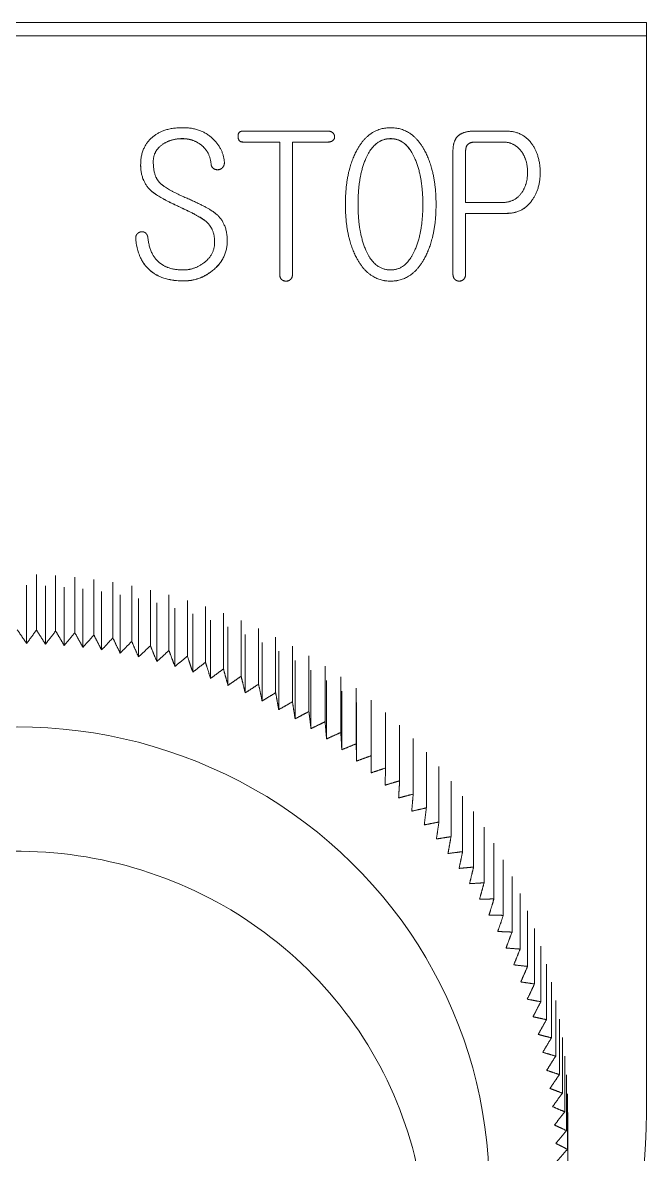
# Model space of a CAD drawing. Header units: millimetres. Extents: x 4969 to 37601, y -771 to 6478.
# Drawn here: x 28382.16 to 28401.99, y 1247.66 to 1283.65 of the extents above; entities that cross this region are included whole.
import ezdxf

# ---------------------------------------------------------------- set-up
doc = ezdxf.new("R2010")
doc.units = ezdxf.units.MM
doc.header["$LTSCALE"] = 7
doc.header["$MEASUREMENT"] = 0
doc.layers.add('REMOTE BOX ASSY(OP)$0$가시적인 것(ISO)', color=3, linetype='CONTINUOUS', lineweight=5)

msp = doc.modelspace()

# ---------------------------------------------------------------- linework, layer by layer
at = {"layer": 'REMOTE BOX ASSY(OP)$0$가시적인 것(ISO)'}
for p, q in [((28361.992, 1283.645, -0.01), (28401.992, 1283.645, -0.01)), ((28401.992, 1283.23, -0.01), (28401.992, 1283.645, -0.01)), ((28361.992, 1283.23, -0.01), (28401.992, 1283.23, -0.01)), ((28401.992, 1283.23, -0.01), (28401.992, 1248.994, -0.01)), ((28387.217, 1280.304, -0.01), (28387.295, 1280.304, -0.01)), ((28389.167, 1280.196, -0.01), (28391.874, 1280.196, -0.01)), ((28396.518, 1280.196, -0.01), (28397.547, 1280.196, -0.01)), ((28386.602, 1279.766, -0.01), (28386.602, 1279.768, -0.01)), ((28387.852, 1279.747, -0.01), (28387.852, 1279.749, -0.01)), ((28390.339, 1279.85, -0.01), (28389.167, 1279.85, -0.01)), ((28390.339, 1279.848, -0.01), (28389.167, 1279.848, -0.01)), ((28390.339, 1279.848, -0.01), (28390.339, 1279.85, -0.01)), ((28390.339, 1275.623, -0.01), (28390.339, 1279.848, -0.01)), ((28390.74, 1279.848, -0.01), (28390.74, 1279.85, -0.01)), ((28391.874, 1279.85, -0.01), (28390.74, 1279.85, -0.01)), ((28390.74, 1279.848, -0.01), (28390.74, 1275.623, -0.01)), ((28391.874, 1279.848, -0.01), (28390.74, 1279.848, -0.01)), ((28395.844, 1275.648, -0.01), (28395.844, 1279.576, -0.01)), ((28396.246, 1279.563, -0.01), (28396.246, 1279.565, -0.01)), ((28396.246, 1279.563, -0.01), (28396.246, 1277.929, -0.01)), ((28397.431, 1279.85, -0.01), (28396.569, 1279.85, -0.01)), ((28397.431, 1279.848, -0.01), (28396.569, 1279.848, -0.01)), ((28386.317, 1279.234, -0.01), (28386.317, 1279.236, -0.01)), ((28388.234, 1279.005, -0.01), (28388.234, 1279.008, -0.01)), ((28388.383, 1278.967, -0.01), (28388.383, 1278.97, -0.01)), ((28398.215, 1278.885, -0.01), (28398.215, 1278.887, -0.01)), ((28387.146, 1277.789, -0.01), (28387.146, 1277.791, -0.01)), ((28387.211, 1277.76, -0.01), (28387.146, 1277.791, -0.01)), ((28387.211, 1277.757, -0.01), (28387.146, 1277.789, -0.01)), ((28387.211, 1277.757, -0.01), (28387.211, 1277.76, -0.01)), ((28392.826, 1277.865, -0.01), (28392.826, 1277.867, -0.01)), ((28394.886, 1277.865, -0.01), (28394.886, 1277.867, -0.01)), ((28396.246, 1277.929, -0.01), (28397.431, 1277.929, -0.01)), ((28396.246, 1277.58, -0.01), (28396.246, 1277.582, -0.01)), ((28397.547, 1277.582, -0.01), (28396.246, 1277.582, -0.01)), ((28396.246, 1277.58, -0.01), (28396.246, 1275.648, -0.01)), ((28397.547, 1277.58, -0.01), (28396.246, 1277.58, -0.01)), ((28385.76, 1276.763, -0.01), (28385.76, 1276.765, -0.01)), ((28388.266, 1276.668, -0.01), (28388.266, 1276.67, -0.01)), ((28390.397, 1275.477, -0.01), (28390.397, 1275.479, -0.01)), ((28395.902, 1275.483, -0.01), (28395.902, 1275.485, -0.01)), ((28382.602, 1264.334, -0.01), (28382.602, 1266.102, -0.01)), ((28383.212, 1266.07, -0.01), (28383.212, 1264.303, -0.01)), ((28383.821, 1266.018, -0.01), (28383.821, 1264.251, -0.01)), ((28384.427, 1265.945, -0.01), (28384.427, 1264.178, -0.01)), ((28385.031, 1265.852, -0.01), (28385.031, 1264.085, -0.01)), ((28382.291, 1263.905, -0.01), (28382.291, 1265.763, -0.01)), ((28382.889, 1265.743, -0.01), (28382.889, 1263.884, -0.01)), ((28383.486, 1265.702, -0.01), (28383.486, 1263.843, -0.01)), ((28384.081, 1265.641, -0.01), (28384.081, 1263.782, -0.01)), ((28384.674, 1265.559, -0.01), (28384.674, 1263.701, -0.01)), ((28385.63, 1265.738, -0.01), (28385.63, 1263.971, -0.01)), ((28386.225, 1265.604, -0.01), (28386.225, 1263.836, -0.01)), ((28385.263, 1265.458, -0.01), (28385.263, 1263.599, -0.01)), ((28385.849, 1265.336, -0.01), (28385.849, 1263.477, -0.01)), ((28386.429, 1265.194, -0.01), (28386.429, 1263.336, -0.01)), ((28386.815, 1265.449, -0.01), (28386.815, 1263.682, -0.01)), ((28387.4, 1265.274, -0.01), (28387.4, 1263.507, -0.01)), ((28387.005, 1265.033, -0.01), (28387.005, 1263.174, -0.01)), ((28387.574, 1264.852, -0.01), (28387.574, 1262.994, -0.01)), ((28387.977, 1265.08, -0.01), (28387.977, 1263.313, -0.01)), ((28388.547, 1264.866, -0.01), (28388.547, 1263.098, -0.01)), ((28388.136, 1264.652, -0.01), (28388.136, 1262.793, -0.01)), ((28388.691, 1264.433, -0.01), (28388.691, 1262.574, -0.01)), ((28389.11, 1264.632, -0.01), (28389.11, 1262.865, -0.01)), ((28389.238, 1264.194, -0.01), (28389.238, 1262.336, -0.01)), ((28389.663, 1264.38, -0.01), (28389.663, 1262.612, -0.01)), ((28390.207, 1264.108, -0.01), (28390.207, 1262.341, -0.01)), ((28389.776, 1263.938, -0.01), (28389.776, 1262.079, -0.01)), ((28390.742, 1263.819, -0.01), (28390.742, 1262.052, -0.01)), ((28390.304, 1263.663, -0.01), (28390.304, 1261.805, -0.01)), ((28390.823, 1263.37, -0.01), (28390.823, 1261.512, -0.01)), ((28391.265, 1263.511, -0.01), (28391.265, 1261.744, -0.01)), ((28391.33, 1263.06, -0.01), (28391.33, 1261.202, -0.01)), ((28391.778, 1263.186, -0.01), (28391.778, 1261.418, -0.01)), ((28391.826, 1262.733, -0.01), (28391.826, 1260.874, -0.01)), ((28392.278, 1262.843, -0.01), (28392.278, 1261.076, -0.01)), ((28392.31, 1262.389, -0.01), (28392.31, 1260.53, -0.01)), ((28392.766, 1262.483, -0.01), (28392.766, 1260.716, -0.01)), ((28392.782, 1262.028, -0.01), (28392.782, 1260.17, -0.01)), ((28393.241, 1262.107, -0.01), (28393.241, 1260.34, -0.01)), ((28393.702, 1261.715, -0.01), (28393.702, 1259.948, -0.01)), ((28394.148, 1261.308, -0.01), (28394.148, 1259.541, -0.01)), ((28394.58, 1260.885, -0.01), (28394.58, 1259.118, -0.01)), ((28394.997, 1260.448, -0.01), (28394.997, 1258.681, -0.01)), ((28395.398, 1259.997, -0.01), (28395.398, 1258.23, -0.01)), ((28395.782, 1259.533, -0.01), (28395.782, 1257.766, -0.01)), ((28396.15, 1259.056, -0.01), (28396.15, 1257.289, -0.01)), ((28396.5, 1258.567, -0.01), (28396.5, 1256.799, -0.01)), ((28396.833, 1258.065, -0.01), (28396.833, 1256.298, -0.01)), ((28397.147, 1257.553, -0.01), (28397.147, 1255.786, -0.01)), ((28397.443, 1257.031, -0.01), (28397.443, 1255.263, -0.01)), ((28397.721, 1256.498, -0.01), (28397.721, 1254.731, -0.01)), ((28397.979, 1255.957, -0.01), (28397.979, 1254.19, -0.01)), ((28398.217, 1255.407, -0.01), (28398.217, 1253.64, -0.01)), ((28398.436, 1254.849, -0.01), (28398.436, 1253.082, -0.01)), ((28398.635, 1254.284, -0.01), (28398.635, 1252.517, -0.01)), ((28398.814, 1253.713, -0.01), (28398.814, 1251.945, -0.01)), ((28398.972, 1253.136, -0.01), (28398.972, 1251.368, -0.01)), ((28399.109, 1252.553, -0.01), (28399.109, 1250.786, -0.01)), ((28399.226, 1251.967, -0.01), (28399.226, 1250.2, -0.01)), ((28399.321, 1251.377, -0.01), (28399.321, 1249.61, -0.01)), ((28399.396, 1250.784, -0.01), (28399.396, 1249.017, -0.01)), ((28399.449, 1250.189, -0.01), (28399.449, 1248.421, -0.01)), ((28399.481, 1249.592, -0.01), (28399.481, 1247.825, -0.01)), ((28399.492, 1248.994, -0.01), (28399.492, 1247.227, -0.01))]:
    msp.add_line(p, q, dxfattribs=at)
for centre, major_axis, start_param, end_param in [((28381.992, 1246.583, -0.01), (15, 0), 0, 3.141593), ((28381.992, 1248.994, -0.01), (20, 0), 3.141593, 6.283185)]:
    msp.add_ellipse(centre, major_axis=major_axis, ratio=0.978148, start_param=start_param, end_param=end_param, dxfattribs=at)
for points in [[(28386.291, 1280.006, -0.01), (28386.647, 1280.304, -0.01), (28387.217, 1280.304, -0.01)], [(28387.295, 1280.304, -0.01), (28387.845, 1280.304, -0.01), (28388.215, 1279.949, -0.01)], [(28392.774, 1279.563, -0.01), (28393.163, 1280.304, -0.01), (28393.862, 1280.304, -0.01)], [(28393.862, 1280.304, -0.01), (28394.562, 1280.304, -0.01), (28394.95, 1279.563, -0.01)], [(28385.915, 1279.12, -0.01), (28385.915, 1279.69, -0.01), (28386.291, 1280.006, -0.01)], [(28387.237, 1279.958, -0.01), (28386.874, 1279.958, -0.01), (28386.602, 1279.768, -0.01)], [(28387.237, 1279.956, -0.01), (28386.874, 1279.956, -0.01), (28386.602, 1279.766, -0.01)], [(28387.852, 1279.749, -0.01), (28387.593, 1279.958, -0.01), (28387.237, 1279.958, -0.01)], [(28387.852, 1279.747, -0.01), (28387.593, 1279.956, -0.01), (28387.237, 1279.956, -0.01)], [(28388.215, 1279.949, -0.01), (28388.538, 1279.639, -0.01), (28388.577, 1279.221, -0.01)], [(28389.011, 1280.025, -0.01), (28389.005, 1280.196, -0.01), (28389.167, 1280.196, -0.01)], [(28389.011, 1280.028, -0.01), (28389.011, 1280.034, -0.01), (28389.011, 1280.039, -0.01)], [(28389.167, 1279.85, -0.01), (28389.018, 1279.85, -0.01), (28389.011, 1280.028, -0.01)], [(28389.167, 1279.848, -0.01), (28389.018, 1279.848, -0.01), (28389.011, 1280.025, -0.01)], [(28391.874, 1280.196, -0.01), (28391.958, 1280.196, -0.01), (28392.023, 1280.146, -0.01)], [(28392.036, 1279.907, -0.01), (28391.977, 1279.85, -0.01), (28391.874, 1279.85, -0.01)], [(28392.036, 1279.905, -0.01), (28391.977, 1279.848, -0.01), (28391.874, 1279.848, -0.01)], [(28392.023, 1280.146, -0.01), (28392.075, 1280.095, -0.01), (28392.081, 1280.025, -0.01)], [(28392.081, 1280.025, -0.01), (28392.088, 1279.956, -0.01), (28392.036, 1279.905, -0.01)], [(28392.082, 1280.011, -0.01), (28392.081, 1279.952, -0.01), (28392.036, 1279.907, -0.01)], [(28393.862, 1279.958, -0.01), (28393.351, 1279.958, -0.01), (28393.072, 1279.324, -0.01)], [(28393.862, 1279.956, -0.01), (28393.351, 1279.956, -0.01), (28393.072, 1279.322, -0.01)], [(28394.633, 1279.324, -0.01), (28394.361, 1279.958, -0.01), (28393.862, 1279.958, -0.01)], [(28394.633, 1279.322, -0.01), (28394.361, 1279.956, -0.01), (28393.862, 1279.956, -0.01)], [(28395.844, 1279.576, -0.01), (28395.844, 1279.88, -0.01), (28395.993, 1280.032, -0.01)], [(28395.993, 1280.032, -0.01), (28396.161, 1280.196, -0.01), (28396.518, 1280.196, -0.01)], [(28397.547, 1280.196, -0.01), (28398.059, 1280.196, -0.01), (28398.351, 1279.791, -0.01)], [(28386.602, 1279.768, -0.01), (28386.317, 1279.559, -0.01), (28386.317, 1279.236, -0.01)], [(28386.602, 1279.766, -0.01), (28386.317, 1279.557, -0.01), (28386.317, 1279.234, -0.01)], [(28388.156, 1279.141, -0.01), (28388.124, 1279.521, -0.01), (28387.852, 1279.749, -0.01)], [(28388.156, 1279.139, -0.01), (28388.124, 1279.519, -0.01), (28387.852, 1279.747, -0.01)], [(28392.424, 1277.865, -0.01), (28392.424, 1278.898, -0.01), (28392.774, 1279.563, -0.01)], [(28394.95, 1279.563, -0.01), (28395.306, 1278.898, -0.01), (28395.306, 1277.865, -0.01)], [(28396.31, 1279.768, -0.01), (28396.246, 1279.698, -0.01), (28396.246, 1279.565, -0.01)], [(28396.31, 1279.766, -0.01), (28396.246, 1279.696, -0.01), (28396.246, 1279.563, -0.01)], [(28396.569, 1279.85, -0.01), (28396.388, 1279.85, -0.01), (28396.31, 1279.768, -0.01)], [(28396.569, 1279.848, -0.01), (28396.388, 1279.848, -0.01), (28396.31, 1279.766, -0.01)], [(28398.02, 1279.552, -0.01), (28397.8, 1279.85, -0.01), (28397.431, 1279.85, -0.01)], [(28398.02, 1279.55, -0.01), (28397.8, 1279.848, -0.01), (28397.431, 1279.848, -0.01)], [(28398.215, 1278.887, -0.01), (28398.215, 1279.286, -0.01), (28398.02, 1279.552, -0.01)], [(28398.215, 1278.885, -0.01), (28398.215, 1279.284, -0.01), (28398.02, 1279.55, -0.01)], [(28398.351, 1279.791, -0.01), (28398.616, 1279.424, -0.01), (28398.616, 1278.879, -0.01)], [(28386.317, 1279.234, -0.01), (28386.317, 1278.79, -0.01), (28386.498, 1278.581, -0.01)], [(28388.577, 1279.221, -0.01), (28388.584, 1279.113, -0.01), (28388.525, 1279.043, -0.01)], [(28388.578, 1279.201, -0.01), (28388.578, 1279.108, -0.01), (28388.525, 1279.046, -0.01)], [(28393.072, 1279.324, -0.01), (28392.826, 1278.754, -0.01), (28392.826, 1277.867, -0.01)], [(28393.072, 1279.322, -0.01), (28392.826, 1278.752, -0.01), (28392.826, 1277.865, -0.01)], [(28394.886, 1277.867, -0.01), (28394.886, 1278.754, -0.01), (28394.633, 1279.324, -0.01)], [(28394.886, 1277.865, -0.01), (28394.886, 1278.752, -0.01), (28394.633, 1279.322, -0.01)], [(28386.259, 1278.29, -0.01), (28385.915, 1278.6, -0.01), (28385.915, 1279.12, -0.01)], [(28386.259, 1278.292, -0.01), (28385.916, 1278.601, -0.01), (28385.915, 1279.12, -0.01)], [(28388.234, 1279.008, -0.01), (28388.163, 1279.052, -0.01), (28388.156, 1279.141, -0.01)], [(28388.234, 1279.005, -0.01), (28388.163, 1279.05, -0.01), (28388.156, 1279.139, -0.01)], [(28388.383, 1278.97, -0.01), (28388.299, 1278.963, -0.01), (28388.234, 1279.008, -0.01)], [(28388.383, 1278.967, -0.01), (28388.299, 1278.961, -0.01), (28388.234, 1279.005, -0.01)], [(28388.525, 1279.046, -0.01), (28388.474, 1278.982, -0.01), (28388.383, 1278.97, -0.01)], [(28388.525, 1279.043, -0.01), (28388.474, 1278.98, -0.01), (28388.383, 1278.967, -0.01)], [(28398.02, 1278.226, -0.01), (28398.215, 1278.499, -0.01), (28398.215, 1278.885, -0.01)], [(28398.616, 1278.879, -0.01), (28398.616, 1278.347, -0.01), (28398.351, 1277.986, -0.01)], [(28398.616, 1278.879, -0.01), (28398.616, 1278.348, -0.01), (28398.351, 1277.988, -0.01)], [(28386.498, 1278.581, -0.01), (28386.68, 1278.372, -0.01), (28387.288, 1278.106, -0.01)], [(28387.146, 1277.791, -0.01), (28386.479, 1278.095, -0.01), (28386.259, 1278.292, -0.01)], [(28387.146, 1277.789, -0.01), (28386.479, 1278.093, -0.01), (28386.259, 1278.29, -0.01)], [(28387.288, 1278.106, -0.01), (28388.085, 1277.764, -0.01), (28388.318, 1277.561, -0.01)], [(28397.431, 1277.929, -0.01), (28397.8, 1277.929, -0.01), (28398.02, 1278.226, -0.01)], [(28388.02, 1277.303, -0.01), (28387.839, 1277.468, -0.01), (28387.211, 1277.76, -0.01)], [(28388.02, 1277.301, -0.01), (28387.839, 1277.466, -0.01), (28387.211, 1277.757, -0.01)], [(28392.774, 1276.174, -0.01), (28392.424, 1276.839, -0.01), (28392.424, 1277.865, -0.01)], [(28392.774, 1276.176, -0.01), (28392.425, 1276.84, -0.01), (28392.424, 1277.865, -0.01)], [(28392.826, 1277.865, -0.01), (28392.826, 1276.985, -0.01), (28393.072, 1276.414, -0.01)], [(28394.633, 1276.414, -0.01), (28394.886, 1276.985, -0.01), (28394.886, 1277.865, -0.01)], [(28395.306, 1277.865, -0.01), (28395.306, 1276.839, -0.01), (28394.95, 1276.174, -0.01)], [(28395.306, 1277.865, -0.01), (28395.306, 1276.84, -0.01), (28394.95, 1276.176, -0.01)], [(28398.351, 1277.988, -0.01), (28398.059, 1277.582, -0.01), (28397.547, 1277.582, -0.01)], [(28398.351, 1277.986, -0.01), (28398.059, 1277.58, -0.01), (28397.547, 1277.58, -0.01)], [(28388.318, 1277.561, -0.01), (28388.668, 1277.263, -0.01), (28388.668, 1276.706, -0.01)], [(28385.805, 1276.928, -0.01), (28385.857, 1276.985, -0.01), (28385.935, 1276.997, -0.01)], [(28385.935, 1276.997, -0.01), (28386.012, 1277.004, -0.01), (28386.071, 1276.959, -0.01)], [(28388.266, 1276.67, -0.01), (28388.266, 1277.075, -0.01), (28388.02, 1277.303, -0.01)], [(28388.266, 1276.668, -0.01), (28388.266, 1277.073, -0.01), (28388.02, 1277.301, -0.01)], [(28385.76, 1276.763, -0.01), (28385.747, 1276.864, -0.01), (28385.805, 1276.928, -0.01)], [(28385.76, 1276.765, -0.01), (28385.758, 1276.783, -0.01), (28385.758, 1276.799, -0.01)], [(28386.252, 1275.739, -0.01), (28385.825, 1276.074, -0.01), (28385.76, 1276.765, -0.01)], [(28386.252, 1275.737, -0.01), (28385.825, 1276.072, -0.01), (28385.76, 1276.763, -0.01)], [(28386.071, 1276.959, -0.01), (28386.136, 1276.902, -0.01), (28386.148, 1276.795, -0.01)], [(28386.148, 1276.795, -0.01), (28386.2, 1276.269, -0.01), (28386.518, 1276.009, -0.01)], [(28387.897, 1275.99, -0.01), (28388.266, 1276.243, -0.01), (28388.266, 1276.668, -0.01)], [(28388.668, 1276.706, -0.01), (28388.668, 1276.136, -0.01), (28388.202, 1275.762, -0.01)], [(28388.668, 1276.706, -0.01), (28388.667, 1276.137, -0.01), (28388.202, 1275.764, -0.01)], [(28393.072, 1276.414, -0.01), (28393.351, 1275.781, -0.01), (28393.862, 1275.781, -0.01)], [(28393.862, 1275.781, -0.01), (28394.361, 1275.781, -0.01), (28394.633, 1276.414, -0.01)], [(28386.518, 1276.009, -0.01), (28386.796, 1275.781, -0.01), (28387.275, 1275.781, -0.01)], [(28387.275, 1275.781, -0.01), (28387.599, 1275.781, -0.01), (28387.897, 1275.99, -0.01)], [(28393.862, 1275.428, -0.01), (28393.163, 1275.428, -0.01), (28392.774, 1276.176, -0.01)], [(28393.862, 1275.426, -0.01), (28393.163, 1275.426, -0.01), (28392.774, 1276.174, -0.01)], [(28394.95, 1276.176, -0.01), (28394.562, 1275.428, -0.01), (28393.862, 1275.428, -0.01)], [(28394.95, 1276.174, -0.01), (28394.562, 1275.426, -0.01), (28393.862, 1275.426, -0.01)], [(28387.288, 1275.435, -0.01), (28386.628, 1275.435, -0.01), (28386.252, 1275.739, -0.01)], [(28387.288, 1275.432, -0.01), (28386.628, 1275.432, -0.01), (28386.252, 1275.737, -0.01)], [(28388.202, 1275.764, -0.01), (28387.794, 1275.435, -0.01), (28387.288, 1275.435, -0.01)], [(28388.202, 1275.762, -0.01), (28387.794, 1275.432, -0.01), (28387.288, 1275.432, -0.01)], [(28390.397, 1275.479, -0.01), (28390.339, 1275.536, -0.01), (28390.339, 1275.625, -0.01)], [(28390.397, 1275.477, -0.01), (28390.339, 1275.534, -0.01), (28390.339, 1275.623, -0.01)], [(28390.74, 1275.625, -0.01), (28390.74, 1275.536, -0.01), (28390.676, 1275.479, -0.01)], [(28390.74, 1275.623, -0.01), (28390.74, 1275.534, -0.01), (28390.676, 1275.477, -0.01)], [(28395.902, 1275.485, -0.01), (28395.844, 1275.549, -0.01), (28395.844, 1275.65, -0.01)], [(28395.902, 1275.483, -0.01), (28395.844, 1275.546, -0.01), (28395.844, 1275.648, -0.01)], [(28396.246, 1275.65, -0.01), (28396.246, 1275.549, -0.01), (28396.181, 1275.485, -0.01)], [(28396.246, 1275.648, -0.01), (28396.246, 1275.546, -0.01), (28396.181, 1275.483, -0.01)], [(28390.54, 1275.428, -0.01), (28390.455, 1275.428, -0.01), (28390.397, 1275.479, -0.01)], [(28390.54, 1275.426, -0.01), (28390.455, 1275.426, -0.01), (28390.397, 1275.477, -0.01)], [(28390.676, 1275.479, -0.01), (28390.617, 1275.428, -0.01), (28390.54, 1275.428, -0.01)], [(28390.676, 1275.477, -0.01), (28390.617, 1275.426, -0.01), (28390.54, 1275.426, -0.01)], [(28396.045, 1275.428, -0.01), (28395.961, 1275.428, -0.01), (28395.902, 1275.485, -0.01)], [(28396.045, 1275.426, -0.01), (28395.961, 1275.426, -0.01), (28395.902, 1275.483, -0.01)], [(28396.181, 1275.485, -0.01), (28396.123, 1275.428, -0.01), (28396.045, 1275.428, -0.01)], [(28396.181, 1275.483, -0.01), (28396.123, 1275.426, -0.01), (28396.045, 1275.426, -0.01)]]:
    msp.add_open_spline(points, degree=2, dxfattribs=at)
for points, weights in [([(28382.291, 1263.905, -0.01), (28382.143, 1264.122, -0.01), (28381.992, 1264.345, -0.01)], [1.00002561969, 1.00010309761, 1]), ([(28382.602, 1264.334, -0.01), (28382.445, 1264.117, -0.01), (28382.291, 1263.905, -0.01)], [1, 1.0001030976, 1.00002561969]), ([(28382.889, 1263.884, -0.01), (28382.747, 1264.107, -0.01), (28382.602, 1264.334, -0.01)], [1.00002561969, 1.0001030976, 1]), ([(28383.212, 1264.303, -0.01), (28383.049, 1264.091, -0.01), (28382.889, 1263.884, -0.01)], [1, 1.0001030976, 1.00002561969]), ([(28383.486, 1263.843, -0.01), (28383.351, 1264.071, -0.01), (28383.212, 1264.303, -0.01)], [1.00002561969, 1.0001030976, 1]), ([(28383.821, 1264.251, -0.01), (28383.652, 1264.045, -0.01), (28383.486, 1263.843, -0.01)], [1, 1.0001030976, 1.00002561969]), ([(28384.081, 1263.782, -0.01), (28383.952, 1264.014, -0.01), (28383.821, 1264.251, -0.01)], [1.00002561969, 1.0001030976, 1]), ([(28384.427, 1264.178, -0.01), (28384.253, 1263.978, -0.01), (28384.081, 1263.782, -0.01)], [1, 1.0001030976, 1.00002561969]), ([(28384.674, 1263.701, -0.01), (28384.552, 1263.937, -0.01), (28384.427, 1264.178, -0.01)], [1.00002561969, 1.0001030976, 1]), ([(28385.031, 1264.085, -0.01), (28384.85, 1263.89, -0.01), (28384.674, 1263.701, -0.01)], [1, 1.0001030976, 1.00002561969]), ([(28385.263, 1263.599, -0.01), (28385.148, 1263.839, -0.01), (28385.031, 1264.085, -0.01)], [1.00002561969, 1.0001030976, 1]), ([(28385.63, 1263.971, -0.01), (28385.445, 1263.783, -0.01), (28385.263, 1263.599, -0.01)], [1, 1.0001030976, 1.00002561969]), ([(28385.849, 1263.477, -0.01), (28385.741, 1263.721, -0.01), (28385.63, 1263.971, -0.01)], [1.00002561969, 1.00010309761, 1]), ([(28386.225, 1263.836, -0.01), (28386.035, 1263.655, -0.01), (28385.849, 1263.477, -0.01)], [1, 1.00010309759, 1.00002561969]), ([(28386.429, 1263.336, -0.01), (28386.328, 1263.583, -0.01), (28386.225, 1263.836, -0.01)], [1.00002561969, 1.0001030976, 1]), ([(28386.815, 1263.682, -0.01), (28386.62, 1263.507, -0.01), (28386.429, 1263.336, -0.01)], [1, 1.0001030976, 1.00002561969]), ([(28387.005, 1263.174, -0.01), (28386.911, 1263.425, -0.01), (28386.815, 1263.682, -0.01)], [1.00002561969, 1.00010309761, 1]), ([(28387.4, 1263.507, -0.01), (28387.2, 1263.339, -0.01), (28387.005, 1263.174, -0.01)], [1, 1.00010309761, 1.00002561969]), ([(28387.574, 1262.994, -0.01), (28387.488, 1263.247, -0.01), (28387.4, 1263.507, -0.01)], [1.00002561969, 1.0001030976, 1]), ([(28387.977, 1263.313, -0.01), (28387.773, 1263.151, -0.01), (28387.574, 1262.994, -0.01)], [1, 1.00010309761, 1.00002561969]), ([(28388.136, 1262.793, -0.01), (28388.058, 1263.05, -0.01), (28387.977, 1263.313, -0.01)], [1.00002561969, 1.0001030976, 1]), ([(28388.547, 1263.098, -0.01), (28388.34, 1262.944, -0.01), (28388.136, 1262.793, -0.01)], [1, 1.0001030976, 1.00002561969]), ([(28388.691, 1262.574, -0.01), (28388.62, 1262.833, -0.01), (28388.547, 1263.098, -0.01)], [1.00002561969, 1.0001030976, 1]), ([(28389.11, 1262.865, -0.01), (28388.898, 1262.718, -0.01), (28388.691, 1262.574, -0.01)], [1, 1.00010309761, 1.00002561969]), ([(28389.238, 1262.336, -0.01), (28389.174, 1262.597, -0.01), (28389.11, 1262.865, -0.01)], [1.00002561969, 1.0001030976, 1]), ([(28389.663, 1262.612, -0.01), (28389.448, 1262.472, -0.01), (28389.238, 1262.336, -0.01)], [1, 1.0001030976, 1.00002561969]), ([(28389.776, 1262.079, -0.01), (28389.72, 1262.343, -0.01), (28389.663, 1262.612, -0.01)], [1.00002561969, 1.00010309761, 1]), ([(28390.207, 1262.341, -0.01), (28389.989, 1262.209, -0.01), (28389.776, 1262.079, -0.01)], [1, 1.0001030976, 1.00002561969]), ([(28390.304, 1261.805, -0.01), (28390.256, 1262.07, -0.01), (28390.207, 1262.341, -0.01)], [1.00002561969, 1.0001030976, 1]), ([(28390.742, 1262.052, -0.01), (28390.521, 1261.926, -0.01), (28390.304, 1261.805, -0.01)], [1, 1.0001030976, 1.00002561969]), ([(28390.823, 1261.512, -0.01), (28390.783, 1261.779, -0.01), (28390.742, 1262.052, -0.01)], [1.00002561969, 1.0001030976, 1]), ([(28391.265, 1261.744, -0.01), (28391.042, 1261.626, -0.01), (28390.823, 1261.512, -0.01)], [1, 1.0001030976, 1.00002561969]), ([(28391.33, 1261.202, -0.01), (28391.298, 1261.47, -0.01), (28391.265, 1261.744, -0.01)], [1.00002561969, 1.00010309761, 1]), ([(28391.778, 1261.418, -0.01), (28391.552, 1261.309, -0.01), (28391.33, 1261.202, -0.01)], [1, 1.0001030976, 1.00002561969]), ([(28391.826, 1260.874, -0.01), (28391.802, 1261.143, -0.01), (28391.778, 1261.418, -0.01)], [1.00002561969, 1.0001030976, 1]), ([(28392.278, 1261.076, -0.01), (28392.05, 1260.974, -0.01), (28391.826, 1260.874, -0.01)], [1, 1.0001030976, 1.00002561969]), ([(28392.31, 1260.53, -0.01), (28392.294, 1260.8, -0.01), (28392.278, 1261.076, -0.01)], [1.00002561969, 1.0001030976, 1]), ([(28392.766, 1260.716, -0.01), (28392.536, 1260.622, -0.01), (28392.31, 1260.53, -0.01)], [1, 1.0001030976, 1.00002561969]), ([(28392.782, 1260.17, -0.01), (28392.774, 1260.44, -0.01), (28392.766, 1260.716, -0.01)], [1.00002561969, 1.00010309761, 1]), ([(28393.241, 1260.34, -0.01), (28393.009, 1260.254, -0.01), (28392.782, 1260.17, -0.01)], [1, 1.0001030976, 1.00002561969]), ([(28393.241, 1259.793, -0.01), (28393.241, 1260.064, -0.01), (28393.241, 1260.34, -0.01)], [1.00002561969, 1.00010309761, 1]), ([(28393.702, 1259.948, -0.01), (28393.469, 1259.87, -0.01), (28393.241, 1259.793, -0.01)], [1, 1.0001030976, 1.00002561969]), ([(28393.685, 1259.402, -0.01), (28393.693, 1259.672, -0.01), (28393.702, 1259.948, -0.01)], [1.00002561969, 1.00010309761, 1]), ([(28394.148, 1259.541, -0.01), (28393.914, 1259.47, -0.01), (28393.685, 1259.402, -0.01)], [1, 1.00010309761, 1.00002561969]), ([(28394.116, 1258.995, -0.01), (28394.132, 1259.265, -0.01), (28394.148, 1259.541, -0.01)], [1.00002561969, 1.00010309761, 1]), ([(28394.58, 1259.118, -0.01), (28394.346, 1259.056, -0.01), (28394.116, 1258.995, -0.01)], [1, 1.0001030976, 1.00002561969]), ([(28394.532, 1258.574, -0.01), (28394.556, 1258.843, -0.01), (28394.58, 1259.118, -0.01)], [1.00002561969, 1.00010309761, 1]), ([(28394.997, 1258.681, -0.01), (28394.762, 1258.627, -0.01), (28394.532, 1258.574, -0.01)], [1, 1.00010309761, 1.00002561969]), ([(28394.932, 1258.139, -0.01), (28394.964, 1258.407, -0.01), (28394.997, 1258.681, -0.01)], [1.00002561969, 1.00010309761, 1]), ([(28395.398, 1258.23, -0.01), (28395.162, 1258.184, -0.01), (28394.932, 1258.139, -0.01)], [1, 1.0001030976, 1.00002561969]), ([(28395.317, 1257.691, -0.01), (28395.357, 1257.957, -0.01), (28395.398, 1258.23, -0.01)], [1.00002561969, 1.00010309761, 1]), ([(28395.782, 1257.766, -0.01), (28395.547, 1257.727, -0.01), (28395.317, 1257.691, -0.01)], [1, 1.0001030976, 1.00002561969]), ([(28395.685, 1257.229, -0.01), (28395.733, 1257.494, -0.01), (28395.782, 1257.766, -0.01)], [1.00002561969, 1.0001030976, 1]), ([(28396.15, 1257.289, -0.01), (28395.915, 1257.258, -0.01), (28395.685, 1257.229, -0.01)], [1, 1.0001030976, 1.00002561969]), ([(28396.037, 1256.756, -0.01), (28396.093, 1257.019, -0.01), (28396.15, 1257.289, -0.01)], [1.00002561969, 1.0001030976, 1]), ([(28396.5, 1256.799, -0.01), (28396.266, 1256.777, -0.01), (28396.037, 1256.756, -0.01)], [1, 1.00010309759, 1.00002561969]), ([(28396.372, 1256.27, -0.01), (28396.435, 1256.532, -0.01), (28396.5, 1256.799, -0.01)], [1.00002561969, 1.00010309759, 1]), ([(28396.833, 1256.298, -0.01), (28396.6, 1256.284, -0.01), (28396.372, 1256.27, -0.01)], [1, 1.0001030976, 1.00002561969]), ([(28396.689, 1255.774, -0.01), (28396.76, 1256.033, -0.01), (28396.833, 1256.298, -0.01)], [1.00002561969, 1.00010309761, 1]), ([(28397.147, 1255.786, -0.01), (28396.916, 1255.78, -0.01), (28396.689, 1255.774, -0.01)], [1, 1.0001030976, 1.00002561969]), ([(28396.988, 1255.267, -0.01), (28397.067, 1255.523, -0.01), (28397.147, 1255.786, -0.01)], [1.00002561969, 1.00010309761, 1]), ([(28397.443, 1255.263, -0.01), (28397.213, 1255.265, -0.01), (28396.988, 1255.267, -0.01)], [1, 1.00010309761, 1.00002561969]), ([(28397.269, 1254.75, -0.01), (28397.355, 1255.004, -0.01), (28397.443, 1255.263, -0.01)], [1.00002561969, 1.0001030976, 1]), ([(28397.721, 1254.731, -0.01), (28397.492, 1254.74, -0.01), (28397.269, 1254.75, -0.01)], [1, 1.0001030976, 1.00002561969]), ([(28397.531, 1254.224, -0.01), (28397.625, 1254.475, -0.01), (28397.721, 1254.731, -0.01)], [1.00002561969, 1.0001030976, 1]), ([(28397.979, 1254.19, -0.01), (28397.753, 1254.207, -0.01), (28397.531, 1254.224, -0.01)], [1, 1.0001030976, 1.00002561969]), ([(28397.775, 1253.689, -0.01), (28397.876, 1253.936, -0.01), (28397.979, 1254.19, -0.01)], [1.00002561969, 1.00010309761, 1]), ([(28398.217, 1253.64, -0.01), (28397.994, 1253.664, -0.01), (28397.775, 1253.689, -0.01)], [1, 1.00010309761, 1.00002561969]), ([(28397.999, 1253.146, -0.01), (28398.107, 1253.39, -0.01), (28398.217, 1253.64, -0.01)], [1.00002561969, 1.0001030976, 1]), ([(28398.436, 1253.082, -0.01), (28398.215, 1253.114, -0.01), (28397.999, 1253.146, -0.01)], [1, 1.0001030976, 1.00002561969]), ([(28398.204, 1252.596, -0.01), (28398.319, 1252.836, -0.01), (28398.436, 1253.082, -0.01)], [1.00002561969, 1.0001030976, 1]), ([(28398.635, 1252.517, -0.01), (28398.417, 1252.557, -0.01), (28398.204, 1252.596, -0.01)], [1, 1.00010309761, 1.00002561969]), ([(28398.389, 1252.039, -0.01), (28398.511, 1252.275, -0.01), (28398.635, 1252.517, -0.01)], [1.00002561969, 1.0001030976, 1]), ([(28398.814, 1251.945, -0.01), (28398.599, 1251.993, -0.01), (28398.389, 1252.039, -0.01)], [1, 1.0001030976, 1.00002561969]), ([(28398.553, 1251.477, -0.01), (28398.682, 1251.708, -0.01), (28398.814, 1251.945, -0.01)], [1.00002561969, 1.0001030976, 1]), ([(28398.972, 1251.368, -0.01), (28398.761, 1251.423, -0.01), (28398.553, 1251.477, -0.01)], [1, 1.0001030976, 1.00002561969]), ([(28398.698, 1250.909, -0.01), (28398.834, 1251.136, -0.01), (28398.972, 1251.368, -0.01)], [1.00002561969, 1.0001030976, 1]), ([(28399.109, 1250.786, -0.01), (28398.902, 1250.848, -0.01), (28398.698, 1250.909, -0.01)], [1, 1.0001030976, 1.00002561969]), ([(28398.823, 1250.336, -0.01), (28398.965, 1250.559, -0.01), (28399.109, 1250.786, -0.01)], [1.00002561969, 1.00010309761, 1]), ([(28399.226, 1250.2, -0.01), (28399.022, 1250.268, -0.01), (28398.823, 1250.336, -0.01)], [1, 1.0001030976, 1.00002561969]), ([(28398.927, 1249.76, -0.01), (28399.075, 1249.977, -0.01), (28399.226, 1250.2, -0.01)], [1.00002561969, 1.0001030976, 1]), ([(28399.321, 1249.61, -0.01), (28399.122, 1249.685, -0.01), (28398.927, 1249.76, -0.01)], [1, 1.00010309761, 1.00002561969]), ([(28399.01, 1249.18, -0.01), (28399.164, 1249.392, -0.01), (28399.321, 1249.61, -0.01)], [1.00002561969, 1.0001030976, 1]), ([(28399.396, 1249.017, -0.01), (28399.201, 1249.099, -0.01), (28399.01, 1249.18, -0.01)], [1, 1.0001030976, 1.00002561969]), ([(28399.072, 1248.598, -0.01), (28399.233, 1248.805, -0.01), (28399.396, 1249.017, -0.01)], [1.00002561969, 1.00010309761, 1]), ([(28399.449, 1248.421, -0.01), (28399.259, 1248.51, -0.01), (28399.072, 1248.598, -0.01)], [1, 1.00010309761, 1.00002561969]), ([(28399.114, 1248.014, -0.01), (28399.28, 1248.215, -0.01), (28399.449, 1248.421, -0.01)], [1.00002561969, 1.00010309761, 1]), ([(28399.481, 1247.825, -0.01), (28399.296, 1247.92, -0.01), (28399.114, 1248.014, -0.01)], [1, 1.0001030976, 1.00002561969]), ([(28399.135, 1247.429, -0.01), (28399.306, 1247.624, -0.01), (28399.481, 1247.825, -0.01)], [1.00002561969, 1.00010309761, 1])]:
    msp.add_rational_spline(points, weights, degree=2, dxfattribs=at)
msp.add_open_spline([(28394.992, 1244.608, -0.01), (28394.992, 1245.964, -0.01), (28394.767, 1247.32, -0.01), (28393.891, 1249.895, -0.01), (28393.241, 1251.113, -0.01), (28391.579, 1253.286, -0.01), (28390.57, 1254.242, -0.01), (28388.295, 1255.792, -0.01), (28387.03, 1256.388, -0.01), (28384.374, 1257.16, -0.01), (28382.983, 1257.337, -0.01), (28380.215, 1257.255, -0.01), (28378.838, 1256.996, -0.01), (28376.237, 1256.07, -0.01), (28375.013, 1255.402, -0.01), (28372.841, 1253.725, -0.01), (28371.893, 1252.715, -0.01), (28370.369, 1250.453, -0.01), (28369.794, 1249.202, -0.01), (28369.141, 1246.824, -0.01), (28368.992, 1245.716, -0.01), (28368.992, 1244.608, -0.01)], degree=3, knots=[0, 0, 0, 0, 0.321159, 0.321159, 0.642065, 0.642065, 0.962346, 0.962346, 1.281932, 1.281932, 1.601016, 1.601016, 1.919945, 1.919945, 2.239101, 2.239101, 2.558808, 2.558808, 2.87922, 2.87922, 3.141593, 3.141593, 3.141593, 3.141593], dxfattribs=at)

doc.saveas('drawing.dxf')
